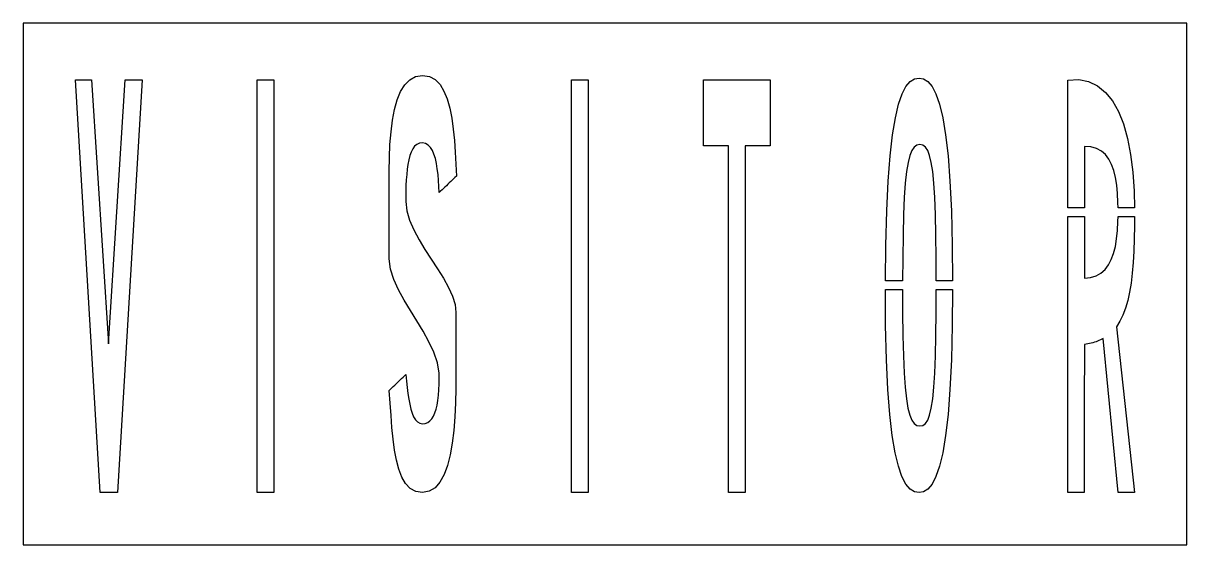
# Model space of a CAD drawing. Extents: x 0 to 67, y 0 to 30.
import ezdxf

# ---------------------------------------------------------------- set-up
doc = ezdxf.new("R2010")
doc.units = 0
doc.layers.add('CUT', color=7, linetype='Continuous')
doc.layers.add('OUTSIDE', color=1, linetype='Continuous')

msp = doc.modelspace()

# ---------------------------------------------------------------- linework, layer by layer
at = {"layer": 'CUT'}
for points in [[(24.2285, 26.1026), (24.4133, 25.6468), (24.5597, 25.1244), (24.6749, 24.5428), (24.7613, 23.916), (24.8237, 23.2584), (24.8741, 22.5818), (24.9101, 21.8956), (24.9437, 21.2119), (24.8597, 21.1335), (24.7781, 21.0528), (24.6965, 20.9745), (24.6125, 20.8938), (24.5309, 20.8154), (24.4493, 20.7371), (24.3653, 20.6563), (24.2837, 20.578), (24.2021, 20.4973), (24.1181, 20.4189), (24.0365, 20.3406), (23.9549, 20.2599), (23.9381, 20.6112), (23.9141, 20.9602), (23.8853, 21.2974), (23.8445, 21.6226), (23.7941, 21.9289), (23.7317, 22.2114), (23.6525, 22.4631), (23.5613, 22.6838), (23.4485, 22.8619), (23.3189, 22.9972), (23.1677, 23.0851), (22.9925, 23.1159), (22.8173, 23.0946), (22.6685, 23.0281), (22.5389, 22.9213), (22.4309, 22.7741), (22.3397, 22.5936), (22.2653, 22.3847), (22.2029, 22.1449), (22.1549, 21.8838), (22.1141, 21.6012), (22.0805, 21.3045), (22.0541, 20.9935), (22.0301, 20.673), (22.0301, 20.5946), (22.0301, 20.5186), (22.0301, 20.4403), (22.0301, 20.3643), (22.0301, 20.286), (22.0301, 20.21), (22.0301, 20.1317), (22.0301, 20.0557), (22.0301, 19.9773), (22.0301, 19.9014), (22.0301, 19.823), (22.0301, 19.7471), (22.0877, 19.2129), (22.2461, 18.6668), (22.4885, 18.1113), (22.7909, 17.5486), (23.1341, 16.986), (23.4965, 16.4233), (23.8589, 15.8701), (24.1973, 15.3288), (24.4925, 14.8041), (24.7253, 14.2984), (24.8741, 13.8165), (24.9173, 13.3654), (24.9173, 13.071), (24.9173, 12.7743), (24.9173, 12.4799), (24.9173, 12.1831), (24.9173, 11.8863), (24.9173, 11.5919), (24.9173, 11.2952), (24.9173, 11.0008), (24.9173, 10.704), (24.9173, 10.4073), (24.9173, 10.1129), (24.9173, 9.8161), (24.9077, 8.9875), (24.8885, 8.1613), (24.8477, 7.3541), (24.7853, 6.5778), (24.6989, 5.8442), (24.5789, 5.1676), (24.4253, 4.5574), (24.2333, 4.0304), (23.9981, 3.5983), (23.7149, 3.2754), (23.3813, 3.0712), (22.9925, 3), (22.6061, 3.0617), (22.2845, 3.2374), (22.0181, 3.5152), (21.8021, 3.8879), (21.6293, 4.3414), (21.4925, 4.8637), (21.3845, 5.4477), (21.3005, 6.0792), (21.2333, 6.7464), (21.1781, 7.442), (21.1229, 8.1518), (21.0677, 8.8641), (21.1469, 8.9424), (21.2285, 9.0184), (21.3077, 9.0967), (21.3893, 9.1727), (21.4685, 9.2511), (21.5477, 9.327), (21.6293, 9.4054), (21.7085, 9.4814), (21.7901, 9.5597), (21.8693, 9.6357), (21.9509, 9.714), (22.0301, 9.79), (22.0709, 9.4149), (22.1117, 9.0516), (22.1549, 8.705), (22.2029, 8.3798), (22.2581, 8.0782), (22.3205, 7.8052), (22.3925, 7.5631), (22.4789, 7.3589), (22.5797, 7.1903), (22.6973, 7.0669), (22.8341, 6.9885), (22.9925, 6.9624), (23.1533, 6.979), (23.2949, 7.0336), (23.4221, 7.1215), (23.5325, 7.2426), (23.6285, 7.3969), (23.7101, 7.5821), (23.7797, 7.7957), (23.8349, 8.0379), (23.8805, 8.3062), (23.9141, 8.5982), (23.9381, 8.9139), (23.9549, 9.2511), (23.9597, 9.8612), (23.8493, 10.469), (23.6429, 11.0744), (23.3621, 11.6774), (23.0309, 12.2781), (22.6661, 12.8787), (22.2941, 13.477), (21.9365, 14.0729), (21.6125, 14.6688), (21.3461, 15.2647), (21.1565, 15.8582), (21.0677, 16.4541), (21.0677, 16.8079), (21.0677, 17.1616), (21.0677, 17.5154), (21.0677, 17.8691), (21.0677, 18.2205), (21.0677, 18.5742), (21.0677, 18.928), (21.0677, 19.2817), (21.0677, 19.6355), (21.0677, 19.9892), (21.0677, 20.343), (21.0677, 20.6967), (21.0677, 21.4944), (21.0845, 22.2779), (21.1181, 23.0328), (21.1781, 23.7546), (21.2621, 24.4288), (21.3797, 25.0485), (21.5357, 25.6016), (21.7301, 26.0765), (21.9677, 26.4634), (22.2557, 26.7531), (22.5941, 26.9359), (22.9925, 27), (23.3861, 26.9383), (23.7197, 26.7602), (24.0005, 26.4777)], [(53.2537, 22.3657), (53.3665, 20.9175), (53.4481, 19.2058), (53.5009, 17.2162), (53.5159, 15.1762), (52.5714, 15.1762), (52.5673, 16.4803), (52.5529, 17.8311), (52.5265, 18.9921), (52.4881, 19.975), (52.4377, 20.794), (52.3729, 21.4635), (52.2913, 21.993), (52.1953, 22.3966), (52.0825, 22.6886), (51.9505, 22.8809), (51.8017, 22.9877), (51.6313, 23.0186), (51.4585, 22.9877), (51.3073, 22.8809), (51.1705, 22.6886), (51.0529, 22.3966), (50.9521, 21.993), (50.8657, 21.4635), (50.7937, 20.794), (50.7361, 19.975), (50.6929, 18.9921), (50.6617, 17.8311), (50.6425, 16.4803), (50.6345, 15.1762), (49.6489, 15.1762), (49.6681, 17.2162), (49.7233, 19.2058), (49.8073, 20.9175), (49.9225, 22.3657), (50.0593, 23.5741), (50.2225, 24.557), (50.4073, 25.3381), (50.6113, 25.934), (50.8321, 26.3637), (51.0697, 26.6463), (51.3217, 26.8029), (51.5833, 26.8504), (51.8449, 26.8029), (52.0969, 26.6463), (52.3345, 26.3637), (52.5577, 25.934), (52.7641, 25.3381), (52.9489, 24.557), (53.1145, 23.5741)], [(6.8408, 26.7507), (5.4224, 3), (4.4192, 3), (3.0008, 26.7507), (3.9344, 26.7507), (4.904, 11.5516), (5.8712, 26.7507)], [(13.4743, 26.7412), (14.4343, 26.7412), (14.4343, 3), (13.4743, 3)], [(31.5772, 26.7412), (32.5372, 26.7412), (32.5372, 3), (31.5772, 3)], [(41.5707, 3), (40.6107, 3), (40.6107, 22.9426), (39.1707, 22.9426), (39.1707, 26.7412), (43.0131, 26.7412), (43.0131, 22.9426), (41.5707, 22.9426)], [(63.3528, 24.2057), (63.588, 23.3795), (63.7704, 22.4559), (63.9, 21.4398), (63.9768, 20.3335), (63.9961, 19.3784), (63.045, 19.3784), (63.0408, 19.6925), (63.0144, 20.2076), (62.9688, 20.6848), (62.8992, 21.124), (62.8032, 21.5229), (62.676, 21.8766), (62.5176, 22.1829), (62.3208, 22.4417), (62.0832, 22.6459), (61.8048, 22.7954), (61.4784, 22.8856), (61.104, 22.9165), (61.104, 22.285), (61.104, 21.6535), (61.104, 21.022), (61.104, 20.3904), (61.104, 19.7589), (61.104, 19.3784), (60.1512, 19.3784), (60.1512, 20.8035), (60.1512, 22.7812), (60.1512, 24.7588), (60.1512, 26.7317), (60.7776, 26.7578), (61.3488, 26.6439), (61.86, 26.3993), (62.316, 26.0266), (62.7168, 25.5328), (63.0624, 24.925)], [(63.9192, 16.2357), (63.8664, 15.6232), (63.7968, 15.0534), (63.7104, 14.5264), (63.6048, 14.0444), (63.4776, 13.6052), (63.3264, 13.2087), (63.1536, 12.855), (62.952, 12.5416), (63.9936, 3), (63.0456, 3), (62.1864, 11.8602), (62.1096, 11.8199), (62.028, 11.7795), (61.9464, 11.7439), (61.8624, 11.7083), (61.776, 11.6774), (61.6872, 11.6489), (61.596, 11.6228), (61.5024, 11.5991), (61.4064, 11.5777), (61.308, 11.5587), (61.2072, 11.5421), (61.104, 11.5278), (61.104, 10.818), (61.104, 10.1081), (61.1016, 9.3959), (61.1016, 8.686), (61.1016, 7.9762), (61.0992, 7.2639), (61.0992, 6.5541), (61.0968, 5.8418), (61.0968, 5.132), (61.0968, 4.4197), (61.0968, 3.7099), (61.0968, 3), (61.0176, 3), (60.9384, 3), (60.8592, 3), (60.78, 3), (60.7008, 3), (60.624, 3), (60.5448, 3), (60.4656, 3), (60.3888, 3), (60.3096, 3), (60.2304, 3), (60.1512, 3), (60.1512, 4.9753), (60.1512, 6.9505), (60.1512, 8.9282), (60.1512, 10.9058), (60.1512, 12.8858), (60.1512, 14.8659), (60.1512, 16.8459), (60.1512, 18.8259), (60.1512, 18.8764), (61.104, 18.8764), (61.104, 18.4959), (61.104, 17.8644), (61.104, 17.2329), (61.104, 16.6013), (61.104, 15.9698), (61.104, 15.3383), (61.4664, 15.3739), (61.7856, 15.4689), (62.0616, 15.6232), (62.2968, 15.8345), (62.4936, 16.0957), (62.6568, 16.4043), (62.7888, 16.7628), (62.8896, 17.1616), (62.9616, 17.6032), (63.012, 18.0828), (63.0408, 18.598), (63.0445, 18.8764), (63.9992, 18.8764), (63.996, 18.3511), (63.9816, 17.6009), (63.9576, 16.8957)], [(53.2537, 7.4847), (53.1145, 6.2763), (52.9489, 5.2934), (52.7641, 4.5123), (52.5577, 3.9164), (52.3345, 3.4867), (52.0969, 3.2042), (51.8449, 3.0475), (51.5833, 3), (51.3193, 3.0475), (51.0673, 3.2042), (50.8273, 3.4867), (50.6017, 3.9164), (50.3929, 4.5123), (50.2057, 5.2934), (50.0401, 6.2763), (49.9009, 7.4847), (49.7905, 8.9329), (49.7089, 10.6447), (49.6585, 12.6342), (49.6479, 14.6742), (50.6333, 14.6742), (50.6353, 13.3702), (50.6521, 12.0193), (50.6809, 10.8583), (50.7241, 9.8755), (50.7817, 9.0564), (50.8537, 8.3869), (50.9425, 7.8575), (51.0457, 7.4539), (51.1681, 7.1618), (51.3049, 6.9695), (51.4585, 6.8651), (51.6313, 6.8318), (51.8017, 6.8651), (51.9505, 6.9695), (52.0825, 7.1618), (52.1953, 7.4539), (52.2913, 7.8575), (52.3729, 8.3869), (52.4377, 9.0564), (52.4881, 9.8755), (52.5265, 10.8583), (52.5529, 12.0193), (52.5673, 13.3702), (52.5714, 14.6742), (53.5159, 14.6742), (53.5009, 12.6342), (53.4481, 10.6447), (53.3665, 8.9329)]]:
    msp.add_lwpolyline(points, close=True, dxfattribs=at)
at = {"layer": 'OUTSIDE'}
msp.add_lwpolyline([(0, 0), (67, 0), (67, 30), (0, 30)], close=True, dxfattribs=at)

doc.saveas('drawing.dxf')
